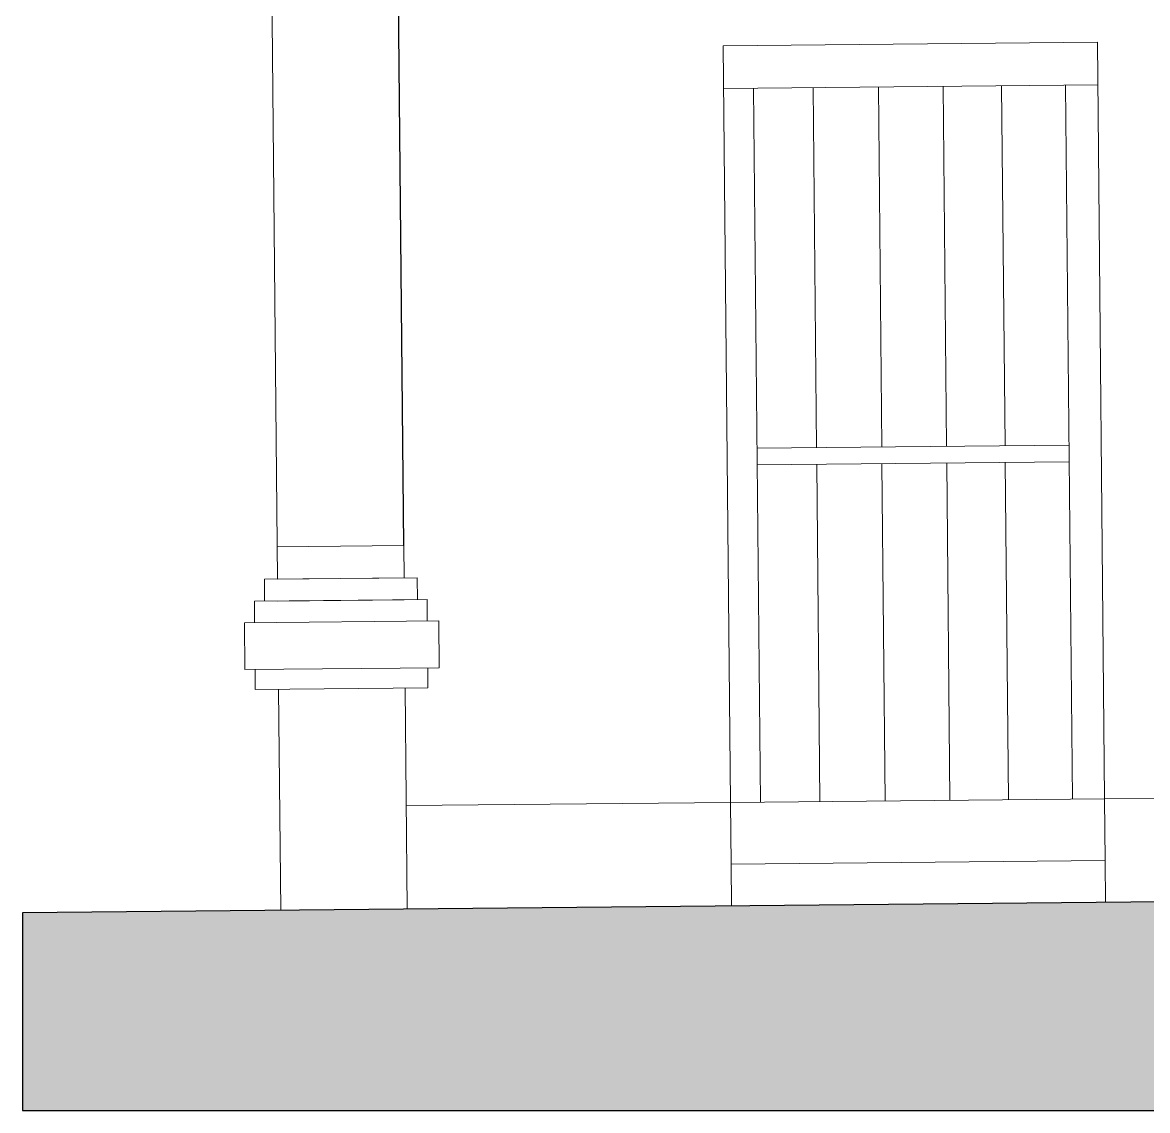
# Model space of a CAD drawing. Header units: millimetres. Extents: x 36985 to 49607, y -23856 to -17842.
# Drawn here: x 36985 to 40397, y -23856 to -20555 of the extents above; entities that cross this region are included whole.
import ezdxf

# ---------------------------------------------------------------- set-up
doc = ezdxf.new("R2010")
doc.units = ezdxf.units.MM
for name, color, linetype, lineweight in [('A-ALV-___-___-EXI', 250, 'Continuous', 25), ('A-BAS-___-___-EXI', 250, 'Continuous', 25), ('A-ESC-___-___-EXI', 250, 'Continuous', 25), ('A-PIL-___-___-EXI', 250, 'Continuous', 25), ('A-POR-___-___-EXI', 250, 'Continuous', 25)]:
    doc.layers.add(name, color=color, linetype=linetype, lineweight=lineweight)

msp = doc.modelspace()

# ---------------------------------------------------------------- hatches: boundary and pattern name
at = {"layer": 'A-BAS-___-___-EXI', "true_color": 0xcb9898}
msp.add_hatch(color=253, dxfattribs=at).paths.add_polyline_path([(49607.4, -23856.1), (49607.4, -23213.7), (41817.5, -23209.6), (36984.6, -23256.1), (36984.6, -23856.1)])

# ---------------------------------------------------------------- linework, layer by layer
at = {"layer": 'A-ALV-___-___-EXI', "color": 28, "lineweight": 15}
for p, q in [((41833.3, -22895), (40267.1, -22910.1)), ((39132.5, -22921), (38148.7, -22930.5))]:
    msp.add_line(p, q, dxfattribs=at)
at = {"layer": 'A-BAS-___-___-EXI'}
msp.add_lwpolyline([(41817.5, -23209.6), (36984.6, -23256.1), (36984.6, -23856.1), (49607.4, -23856.1), (49607.4, -23213.7), (41817.5, -23209.6)], dxfattribs=at)
at = {"layer": 'A-ESC-___-___-EXI', "color": 18, "lineweight": 9, "flags": 128}
for points in [[(39134.3, -23108.3), (39132.5, -22921), (40267.1, -22910.1), (40268.9, -23097.4)], [(40270.1, -23224.5), (40268.9, -23097.4), (39134.3, -23108.3), (39135.5, -23235.4)]]:
    msp.add_lwpolyline(points, dxfattribs=at)
at = {"layer": 'A-PIL-___-___-EXI'}
msp.add_line((38141.1, -22142.1), (38118.5, -19796.4), dxfattribs=at)
at = {"layer": 'A-PIL-___-___-EXI', "color": 28, "lineweight": 15}
for p, q in [((37759, -22310.3), (38142.7, -22306.6)), ((37761.6, -22577.4), (37768.1, -23248.5)), ((38151.7, -23244.8), (38145.2, -22573.7))]:
    msp.add_line(p, q, dxfattribs=at)
at = {"layer": 'A-PIL-___-___-EXI', "color": 28, "lineweight": 15, "flags": 128}
for points in [[(37735, -19806.6), (37758.4, -22243.5), (38142, -22239.8), (38141.1, -22142.1), (37757.5, -22145.7)], [(37719.1, -22310.7), (37718.5, -22243.9), (38181.9, -22239.4), (38182.6, -22306.2)], [(37688.8, -22376.1), (37688.2, -22311), (38211.9, -22305.9), (38212.5, -22371.1)], [(37690.2, -22517.8), (37690.8, -22578.1), (38214.5, -22573.1), (38213.9, -22512.8)]]:
    msp.add_lwpolyline(points, dxfattribs=at)
msp.add_lwpolyline([(38248.9, -22512.5), (38247.5, -22370.7), (37657.9, -22376.4), (37659.2, -22518.1)], close=True, dxfattribs=at)
at = {"layer": 'A-POR-___-___-EXI', "color": 28, "lineweight": 15}
for p, q in [((40245, -20614.1), (39110.4, -20625)), ((39110.4, -20625), (39132.5, -22921)), ((40267.1, -22910.1), (40245, -20614.1)), ((39787.6, -21840.3), (39777.1, -20748.1)), ((39965.2, -21838.6), (39954.6, -20746.4)), ((40169.3, -22911), (40148.5, -20744.6)), ((39212.6, -21845.9), (40159, -21836.8)), ((39591.3, -21842.2), (39591.1, -21823.5)), ((39213.1, -21896.4), (40159.5, -21887.3)), ((39403.7, -22918.4), (39393.9, -21894.6)), ((39797.9, -22914.6), (39788.1, -21890.8)), ((39975.5, -22912.9), (39965.6, -21889.1))]:
    msp.add_line(p, q, dxfattribs=at)
at = {"layer": 'A-POR-___-___-EXI', "color": 18, "lineweight": 9}
for p, q in [((39111.7, -20754.5), (40246.2, -20743.6)), ((40169.3, -22911), (40148.5, -20744.6)), ((39222.9, -22920.1), (39202.1, -20753.7))]:
    msp.add_line(p, q, dxfattribs=at)
at = {"layer": 'A-POR-___-___-EXI', "color": 28, "lineweight": 15, "flags": 128}
msp.add_lwpolyline([(39393.2, -21825.4), (39393.4, -21844.1), (39382.9, -20751.9)], dxfattribs=at)
for points in [[(39580.8, -20750), (39591.3, -21842.2)], [(39591.8, -21892.7), (39601.6, -22916.5)]]:
    msp.add_lwpolyline(points, close=True, dxfattribs=at)

doc.saveas('drawing.dxf')
